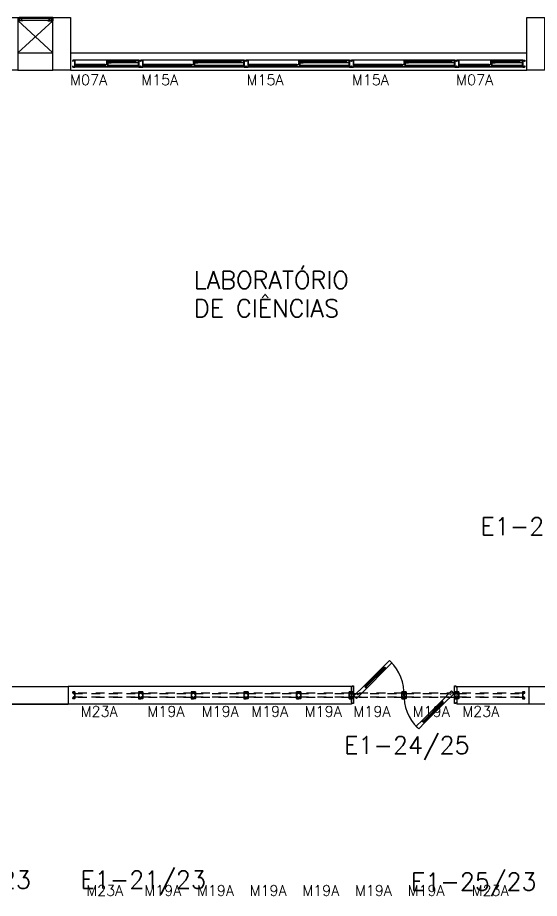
# Model space of a CAD drawing. Header units: millimetres. Extents: x 1887 to 2405, y 1100 to 1335.
# Drawn here: x 2235.38 to 2241.33, y 1187.21 to 1197.25 of the extents above; entities that cross this region are included whole.
import ezdxf

# ---------------------------------------------------------------- set-up
doc = ezdxf.new("R2010")
doc.units = ezdxf.units.MM
doc.linetypes.add('HIDDEN', pattern=[0.375, 0.25, -0.125])
for name, color, linetype in [('AR-ALV', 2, 'Continuous'), ('AR-ESQ', 1, 'Continuous'), ('AR-ESTC', 3, 'Continuous'), ('AR-PEITORIL', 1, 'Continuous'), ('AR-PORTA', 1, 'Continuous'), ('AR-SHAFT', 1, 'Continuous'), ('AR-TALUDE', 1, 'Continuous'), ('AR-TXTESQ1-CONG', 1, 'Continuous'), ('DT-ESQ-BAGUETE-C', 2, 'Continuous'), ('DT-ESQ-BAGUETE-V', 1, 'Continuous'), ('DT-ESQ-CHAPA DOBRADA-V', 1, 'Continuous'), ('DT-ESQ-PERFIL CADEIRA-C', 2, 'Continuous'), ('DT-ESQ-PERFIL CADEIRA-V', 1, 'Continuous'), ('DT-ESQ-PERFIL U SIMPLES-C', 2, 'Continuous'), ('DT-ESQ-PERFIL U-C', 2, 'Continuous'), ('DT-ESQ-PERFIL U-V', 1, 'Continuous'), ('DT-ESQ-PROJ', 1, 'HIDDEN'), ('DT-ESQ-VENEZIANA-C', 2, 'Continuous'), ('DT-ESQ-VENEZIANA-V', 2, 'Continuous'), ('DT-ESQ-VIDRO-C', 2, 'Continuous'), ('ENDEREÇO', 2, 'Continuous'), ('mov', 1, 'Continuous'), ('PM-V', 1, 'Continuous'), ('pm1', 2, 'Continuous'), ('pm2', 2, 'Continuous'), ('TEXTO', 2, 'Continuous'), ('VIDRO', 2, 'Continuous')]:
    doc.layers.add(name, color=color, linetype=linetype)
doc.styles.add('S12', font='simplex.shx', dxfattribs={"width": 1.1, "height": 0.12})
doc.styles.add('UNB-100', font='simplex.shx', dxfattribs={"height": 0.2})
doc.styles.add('UNB1-100', font='simplex.shx', dxfattribs={"height": 0.2})

# ---------------------------------------------------------------- blocks, each defined once
blk = doc.blocks.new('EF65-P')
at = {"layer": 'DT-ESQ-BAGUETE-C', "ltscale": 0.1}
for points in [[(0.073, -0.1), (0.06, -0.1), (0.06, -0.099), (0.073, -0.099, 0.414214), (0.073, -0.098), (0.073, -0.087, 0.414214), (0.073, -0.087), (0.06, -0.087), (0.06, -0.085), (0.073, -0.085, -0.414214), (0.075, -0.087), (0.075, -0.099, -0.414214)], [(0.339, -0.1), (0.352, -0.1), (0.352, -0.099), (0.34, -0.099, -0.414214), (0.339, -0.098), (0.339, -0.087, -0.414214), (0.34, -0.087), (0.352, -0.087), (0.352, -0.085), (0.339, -0.085, 0.414214), (0.337, -0.087), (0.337, -0.099, 0.414214)], [(0.422, -0.055), (0.409, -0.055), (0.409, -0.053), (0.422, -0.053, 0.414214), (0.422, -0.053), (0.422, -0.042, 0.414214), (0.422, -0.042), (0.409, -0.042), (0.409, -0.04), (0.422, -0.04, -0.414214), (0.424, -0.042), (0.424, -0.053, -0.414214)], [(0.702, -0.055), (0.715, -0.055), (0.715, -0.053), (0.702, -0.053, -0.414214), (0.702, -0.053), (0.702, -0.042, -0.414214), (0.702, -0.042), (0.715, -0.042), (0.715, -0.04), (0.702, -0.04, 0.414214), (0.7, -0.042), (0.7, -0.053, 0.414214)], [(0.848, -0.1), (0.835, -0.1), (0.835, -0.099), (0.848, -0.099, 0.414214), (0.848, -0.098), (0.848, -0.087, 0.414214), (0.848, -0.087), (0.835, -0.087), (0.835, -0.085), (0.848, -0.085, -0.414214), (0.85, -0.087), (0.85, -0.099, -0.414214)], [(1.326, -0.1), (1.34, -0.1), (1.34, -0.099), (1.327, -0.099, -0.414214), (1.326, -0.098), (1.326, -0.087, -0.414214), (1.327, -0.087), (1.34, -0.087), (1.34, -0.085), (1.326, -0.085, 0.414214), (1.325, -0.087), (1.325, -0.099, 0.414214)], [(1.41, -0.055), (1.396, -0.055), (1.396, -0.053), (1.409, -0.053, 0.414214), (1.41, -0.053), (1.41, -0.042, 0.414214), (1.409, -0.042), (1.396, -0.042), (1.396, -0.04), (1.41, -0.04, -0.414214), (1.411, -0.042), (1.411, -0.053, -0.414214)], [(1.901, -0.055), (1.915, -0.055), (1.915, -0.053), (1.902, -0.053, -0.414214), (1.901, -0.053), (1.901, -0.042, -0.414214), (1.902, -0.042), (1.915, -0.042), (1.915, -0.04), (1.901, -0.04, 0.414214), (1.9, -0.042), (1.9, -0.053, 0.414214)], [(2.048, -0.1), (2.035, -0.1), (2.035, -0.099), (2.048, -0.099, 0.414214), (2.048, -0.098), (2.048, -0.087, 0.414214), (2.048, -0.087), (2.035, -0.087), (2.035, -0.085), (2.048, -0.085, -0.414214), (2.05, -0.087), (2.05, -0.099, -0.414214)], [(2.526, -0.1), (2.54, -0.1), (2.54, -0.099), (2.527, -0.099, -0.414214), (2.526, -0.098), (2.526, -0.087, -0.414214), (2.527, -0.087), (2.54, -0.087), (2.54, -0.085), (2.526, -0.085, 0.414214), (2.525, -0.087), (2.525, -0.099, 0.414214)], [(2.61, -0.055), (2.596, -0.055), (2.596, -0.053), (2.609, -0.053, 0.414214), (2.61, -0.053), (2.61, -0.042, 0.414214), (2.609, -0.042), (2.596, -0.042), (2.596, -0.04), (2.61, -0.04, -0.414214), (2.611, -0.042), (2.611, -0.053, -0.414214)], [(3.101, -0.055), (3.115, -0.055), (3.115, -0.053), (3.102, -0.053, -0.414214), (3.101, -0.053), (3.101, -0.042, -0.414214), (3.102, -0.042), (3.115, -0.042), (3.115, -0.04), (3.101, -0.04, 0.414214), (3.1, -0.042), (3.1, -0.053, 0.414214)], [(3.248, -0.1), (3.235, -0.1), (3.235, -0.099), (3.248, -0.099, 0.414214), (3.248, -0.098), (3.248, -0.087, 0.414214), (3.248, -0.087), (3.235, -0.087), (3.235, -0.085), (3.248, -0.085, -0.414214), (3.25, -0.087), (3.25, -0.099, -0.414214)], [(3.726, -0.1), (3.74, -0.1), (3.74, -0.099), (3.727, -0.099, -0.414214), (3.726, -0.098), (3.726, -0.087, -0.414214), (3.727, -0.087), (3.74, -0.087), (3.74, -0.085), (3.726, -0.085, 0.414214), (3.725, -0.087), (3.725, -0.099, 0.414214)], [(3.81, -0.055), (3.796, -0.055), (3.796, -0.053), (3.809, -0.053, 0.414214), (3.81, -0.053), (3.81, -0.042, 0.414214), (3.809, -0.042), (3.796, -0.042), (3.796, -0.04), (3.81, -0.04, -0.414214), (3.811, -0.042), (3.811, -0.053, -0.414214)], [(4.301, -0.055), (4.315, -0.055), (4.315, -0.053), (4.302, -0.053, -0.414214), (4.301, -0.053), (4.301, -0.042, -0.414214), (4.302, -0.042), (4.315, -0.042), (4.315, -0.04), (4.301, -0.04, 0.414214), (4.3, -0.042), (4.3, -0.053, 0.414214)], [(4.448, -0.1), (4.435, -0.1), (4.435, -0.099), (4.448, -0.099, 0.414214), (4.448, -0.098), (4.448, -0.087, 0.414214), (4.448, -0.087), (4.435, -0.087), (4.435, -0.085), (4.448, -0.085, -0.414214), (4.45, -0.087), (4.45, -0.099, -0.414214)], [(4.714, -0.1), (4.727, -0.1), (4.727, -0.099), (4.714, -0.099, -0.414214), (4.714, -0.098), (4.714, -0.087, -0.414214), (4.714, -0.087), (4.727, -0.087), (4.727, -0.085), (4.714, -0.085, 0.414214), (4.712, -0.087), (4.712, -0.099, 0.414214)], [(4.797, -0.055), (4.784, -0.055), (4.784, -0.053), (4.797, -0.053, 0.414214), (4.797, -0.053), (4.797, -0.042, 0.414214), (4.797, -0.042), (4.784, -0.042), (4.784, -0.04), (4.797, -0.04, -0.414214), (4.799, -0.042), (4.799, -0.053, -0.414214)], [(5.076, -0.055), (5.09, -0.055), (5.09, -0.053), (5.077, -0.053, -0.414214), (5.076, -0.053), (5.076, -0.042, -0.414214), (5.077, -0.042), (5.09, -0.042), (5.09, -0.04), (5.076, -0.04, 0.414214), (5.075, -0.042), (5.075, -0.053, 0.414214)]]:
    blk.add_lwpolyline(points, format="xyb", close=True, dxfattribs=at)
at = {"layer": 'DT-ESQ-BAGUETE-V', "ltscale": 0.1}
for p, q in [((0.073, -0.085), (0.339, -0.085)), ((0.422, -0.04), (0.702, -0.04)), ((0.848, -0.085), (1.326, -0.085)), ((1.41, -0.04), (1.901, -0.04)), ((2.048, -0.085), (2.526, -0.085)), ((2.61, -0.04), (3.101, -0.04)), ((3.248, -0.085), (3.726, -0.085)), ((3.81, -0.04), (4.301, -0.04)), ((4.448, -0.085), (4.714, -0.085)), ((4.797, -0.04), (5.076, -0.04))]:
    blk.add_line(p, q, dxfattribs=at)
at = {"layer": 'DT-ESQ-CHAPA DOBRADA-V', "ltscale": 0.1}
for p, q in [((0.025, -0.052), (0.374, -0.052)), ((0.025, -0.055), (0.374, -0.055)), ((0.8, -0.052), (1.361, -0.052)), ((0.8, -0.055), (1.361, -0.055)), ((2, -0.052), (2.561, -0.052)), ((2, -0.055), (2.561, -0.055)), ((3.2, -0.052), (3.761, -0.052)), ((3.2, -0.055), (3.761, -0.055)), ((4.4, -0.052), (4.749, -0.052)), ((4.4, -0.055), (4.749, -0.055))]:
    blk.add_line(p, q, dxfattribs=at)
at = {"layer": 'DT-ESQ-PERFIL CADEIRA-C', "ltscale": 0.1}
for p, q in [((0.376, -0.063), (0.422, -0.063)), ((0.75, -0.063), (0.702, -0.063)), ((1.363, -0.063), (1.41, -0.063)), ((1.95, -0.063), (1.901, -0.063)), ((2.563, -0.063), (2.61, -0.063)), ((3.15, -0.063), (3.101, -0.063)), ((3.763, -0.063), (3.81, -0.063)), ((4.35, -0.063), (4.301, -0.063)), ((4.751, -0.063), (4.797, -0.063)), ((5.125, -0.063), (5.076, -0.063)), ((0.025, -0.109), (0.073, -0.109)), ((0.385, -0.109), (0.339, -0.109)), ((0.8, -0.109), (0.848, -0.109)), ((1.373, -0.109), (1.326, -0.109)), ((2, -0.109), (2.048, -0.109)), ((2.573, -0.109), (2.526, -0.109)), ((3.2, -0.109), (3.248, -0.109)), ((3.773, -0.109), (3.726, -0.109)), ((4.4, -0.109), (4.448, -0.109)), ((4.76, -0.109), (4.714, -0.109))]:
    blk.add_line(p, q, dxfattribs=at)
for points in [[(0.073, -0.11), (0.025, -0.11), (0.025, -0.109), (0.06, -0.109, -0.198912), (0.059, -0.108, -0.198913), (0.058, -0.107), (0.058, -0.087, 0.414214), (0.058, -0.087), (0.025, -0.087), (0.025, -0.085), (0.058, -0.085, -0.414214), (0.06, -0.087), (0.06, -0.099), (0.06, -0.1), (0.06, -0.107), (0.073, -0.107, -1)], [(0.339, -0.107, 1), (0.339, -0.11), (0.385, -0.11, 0.414214), (0.387, -0.108), (0.387, -0.087, 0.414214), (0.385, -0.085), (0.354, -0.085, 0.414214), (0.352, -0.087), (0.352, -0.107)], [(0.352, -0.109, 0.198913), (0.354, -0.108, 0.198913), (0.354, -0.107), (0.354, -0.087, -0.414214), (0.354, -0.087), (0.385, -0.087, -0.414214), (0.386, -0.087), (0.386, -0.108, -0.414214), (0.385, -0.109)], [(0.422, -0.062, -1), (0.422, -0.065), (0.376, -0.065, -0.414214), (0.374, -0.063), (0.374, -0.042, -0.414214), (0.376, -0.04), (0.407, -0.04, -0.414214), (0.409, -0.042), (0.409, -0.062)], [(0.409, -0.063, -0.198913), (0.408, -0.063, -0.198913), (0.407, -0.062), (0.407, -0.042, 0.414214), (0.407, -0.042), (0.376, -0.042, 0.414214), (0.375, -0.042), (0.375, -0.063, 0.414214), (0.376, -0.063)], [(0.702, -0.065), (0.75, -0.065), (0.75, -0.063), (0.715, -0.063, 0.198912), (0.716, -0.063, 0.198913), (0.716, -0.062), (0.716, -0.042, -0.414214), (0.717, -0.042), (0.75, -0.042), (0.75, -0.04), (0.716, -0.04, 0.414214), (0.715, -0.042), (0.715, -0.053), (0.715, -0.055), (0.715, -0.062), (0.702, -0.062, 1)], [(0.848, -0.11), (0.8, -0.11), (0.8, -0.109), (0.835, -0.109, -0.198912), (0.834, -0.108, -0.198913), (0.833, -0.107), (0.833, -0.087, 0.414214), (0.833, -0.087), (0.8, -0.087), (0.8, -0.085), (0.833, -0.085, -0.414214), (0.835, -0.087), (0.835, -0.099), (0.835, -0.1), (0.835, -0.107), (0.848, -0.107, -1)], [(1.326, -0.107, 1), (1.326, -0.11), (1.373, -0.11, 0.414214), (1.375, -0.108), (1.375, -0.087, 0.414214), (1.373, -0.085), (1.341, -0.085, 0.414214), (1.34, -0.087), (1.34, -0.107)], [(1.34, -0.109, 0.198913), (1.341, -0.108, 0.198913), (1.341, -0.107), (1.341, -0.087, -0.414214), (1.342, -0.087), (1.373, -0.087, -0.414214), (1.373, -0.087), (1.373, -0.108, -0.414214), (1.373, -0.109)], [(1.41, -0.062, -1), (1.41, -0.065), (1.363, -0.065, -0.414214), (1.361, -0.063), (1.361, -0.042, -0.414214), (1.363, -0.04), (1.395, -0.04, -0.414214), (1.396, -0.042), (1.396, -0.062)], [(1.396, -0.063, -0.198913), (1.395, -0.063, -0.198913), (1.395, -0.062), (1.395, -0.042, 0.414214), (1.394, -0.042), (1.363, -0.042, 0.414214), (1.363, -0.042), (1.363, -0.063, 0.414214), (1.363, -0.063)], [(1.901, -0.065), (1.95, -0.065), (1.95, -0.063), (1.915, -0.063, 0.198912), (1.916, -0.063, 0.198913), (1.916, -0.062), (1.916, -0.042, -0.414214), (1.917, -0.042), (1.95, -0.042), (1.95, -0.04), (1.916, -0.04, 0.414214), (1.915, -0.042), (1.915, -0.053), (1.915, -0.055), (1.915, -0.062), (1.901, -0.062, 1)], [(2.048, -0.11), (2, -0.11), (2, -0.109), (2.035, -0.109, -0.198912), (2.034, -0.108, -0.198913), (2.033, -0.107), (2.033, -0.087, 0.414214), (2.033, -0.087), (2, -0.087), (2, -0.085), (2.033, -0.085, -0.414214), (2.035, -0.087), (2.035, -0.099), (2.035, -0.1), (2.035, -0.107), (2.048, -0.107, -1)], [(2.526, -0.107, 1), (2.526, -0.11), (2.573, -0.11, 0.414214), (2.575, -0.108), (2.575, -0.087, 0.414214), (2.573, -0.085), (2.541, -0.085, 0.414214), (2.54, -0.087), (2.54, -0.107)], [(2.54, -0.109, 0.198913), (2.541, -0.108, 0.198913), (2.541, -0.107), (2.541, -0.087, -0.414214), (2.542, -0.087), (2.573, -0.087, -0.414214), (2.573, -0.087), (2.573, -0.108, -0.414214), (2.573, -0.109)], [(2.61, -0.062, -1), (2.61, -0.065), (2.563, -0.065, -0.414214), (2.561, -0.063), (2.561, -0.042, -0.414214), (2.563, -0.04), (2.595, -0.04, -0.414214), (2.596, -0.042), (2.596, -0.062)], [(2.596, -0.063, -0.198913), (2.595, -0.063, -0.198913), (2.595, -0.062), (2.595, -0.042, 0.414214), (2.594, -0.042), (2.563, -0.042, 0.414214), (2.563, -0.042), (2.563, -0.063, 0.414214), (2.563, -0.063)], [(3.101, -0.065), (3.15, -0.065), (3.15, -0.063), (3.115, -0.063, 0.198912), (3.116, -0.063, 0.198913), (3.116, -0.062), (3.116, -0.042, -0.414214), (3.117, -0.042), (3.15, -0.042), (3.15, -0.04), (3.116, -0.04, 0.414214), (3.115, -0.042), (3.115, -0.053), (3.115, -0.055), (3.115, -0.062), (3.101, -0.062, 1)], [(3.248, -0.11), (3.2, -0.11), (3.2, -0.109), (3.235, -0.109, -0.198912), (3.234, -0.108, -0.198913), (3.233, -0.107), (3.233, -0.087, 0.414214), (3.233, -0.087), (3.2, -0.087), (3.2, -0.085), (3.233, -0.085, -0.414214), (3.235, -0.087), (3.235, -0.099), (3.235, -0.1), (3.235, -0.107), (3.248, -0.107, -1)], [(3.726, -0.107, 1), (3.726, -0.11), (3.773, -0.11, 0.414214), (3.775, -0.108), (3.775, -0.087, 0.414214), (3.773, -0.085), (3.741, -0.085, 0.414214), (3.74, -0.087), (3.74, -0.107)], [(3.74, -0.109, 0.198913), (3.741, -0.108, 0.198913), (3.741, -0.107), (3.741, -0.087, -0.414214), (3.742, -0.087), (3.773, -0.087, -0.414214), (3.773, -0.087), (3.773, -0.108, -0.414214), (3.773, -0.109)], [(3.81, -0.062, -1), (3.81, -0.065), (3.763, -0.065, -0.414214), (3.761, -0.063), (3.761, -0.042, -0.414214), (3.763, -0.04), (3.795, -0.04, -0.414214), (3.796, -0.042), (3.796, -0.062)], [(3.796, -0.063, -0.198913), (3.795, -0.063, -0.198913), (3.795, -0.062), (3.795, -0.042, 0.414214), (3.794, -0.042), (3.763, -0.042, 0.414214), (3.763, -0.042), (3.763, -0.063, 0.414214), (3.763, -0.063)], [(4.301, -0.065), (4.35, -0.065), (4.35, -0.063), (4.315, -0.063, 0.198912), (4.316, -0.063, 0.198913), (4.316, -0.062), (4.316, -0.042, -0.414214), (4.317, -0.042), (4.35, -0.042), (4.35, -0.04), (4.316, -0.04, 0.414214), (4.315, -0.042), (4.315, -0.053), (4.315, -0.055), (4.315, -0.062), (4.301, -0.062, 1)], [(4.448, -0.11), (4.4, -0.11), (4.4, -0.109), (4.435, -0.109, -0.198912), (4.434, -0.108, -0.198913), (4.433, -0.107), (4.433, -0.087, 0.414214), (4.433, -0.087), (4.4, -0.087), (4.4, -0.085), (4.433, -0.085, -0.414214), (4.435, -0.087), (4.435, -0.099), (4.435, -0.1), (4.435, -0.107), (4.448, -0.107, -1)], [(4.714, -0.107, 1), (4.714, -0.11), (4.76, -0.11, 0.414214), (4.762, -0.108), (4.762, -0.087, 0.414214), (4.76, -0.085), (4.729, -0.085, 0.414214), (4.727, -0.087), (4.727, -0.107)], [(4.727, -0.109, 0.198913), (4.729, -0.108, 0.198913), (4.729, -0.107), (4.729, -0.087, -0.414214), (4.729, -0.087), (4.76, -0.087, -0.414214), (4.761, -0.087), (4.761, -0.108, -0.414214), (4.76, -0.109)], [(4.797, -0.062, -1), (4.797, -0.065), (4.751, -0.065, -0.414214), (4.749, -0.063), (4.749, -0.042, -0.414214), (4.751, -0.04), (4.782, -0.04, -0.414214), (4.784, -0.042), (4.784, -0.062)], [(4.784, -0.063, -0.198913), (4.783, -0.063, -0.198913), (4.782, -0.062), (4.782, -0.042, 0.414214), (4.782, -0.042), (4.751, -0.042, 0.414214), (4.75, -0.042), (4.75, -0.063, 0.414214), (4.751, -0.063)], [(5.076, -0.065), (5.125, -0.065), (5.125, -0.063), (5.09, -0.063, 0.198912), (5.091, -0.063, 0.198913), (5.091, -0.062), (5.091, -0.042, -0.414214), (5.092, -0.042), (5.125, -0.042), (5.125, -0.04), (5.091, -0.04, 0.414214), (5.09, -0.042), (5.09, -0.053), (5.09, -0.055), (5.09, -0.062), (5.076, -0.062, 1)]]:
    blk.add_lwpolyline(points, format="xyb", close=True, dxfattribs=at)
at = {"layer": 'DT-ESQ-PERFIL CADEIRA-V', "ltscale": 0.1}
for p, q in [((0.407, -0.065), (0.702, -0.065)), ((1.395, -0.065), (1.901, -0.065)), ((2.595, -0.065), (3.101, -0.065)), ((3.795, -0.065), (4.301, -0.065)), ((4.782, -0.065), (5.076, -0.065)), ((0.073, -0.11), (0.339, -0.11)), ((0.848, -0.11), (1.326, -0.11)), ((2.048, -0.11), (2.526, -0.11)), ((3.248, -0.11), (3.726, -0.11)), ((4.448, -0.11), (4.714, -0.11))]:
    blk.add_line(p, q, dxfattribs=at)
at = {"layer": 'DT-ESQ-PERFIL U SIMPLES-C', "ltscale": 0.1}
for points in [[(0.376, -0.077), (0.384, -0.077), (0.384, -0.075), (0.376, -0.075, -0.414214), (0.375, -0.075), (0.375, -0.067, -0.414214), (0.376, -0.066), (0.384, -0.066), (0.384, -0.065), (0.376, -0.065, 0.414214), (0.374, -0.067), (0.374, -0.075, 0.414214)], [(0.385, -0.073), (0.378, -0.073), (0.378, -0.074), (0.385, -0.074, -0.414214), (0.386, -0.075), (0.386, -0.083, -0.414214), (0.385, -0.083), (0.378, -0.083), (0.378, -0.085), (0.385, -0.085, 0.414214), (0.387, -0.083), (0.387, -0.075, 0.414214)], [(1.363, -0.077), (1.371, -0.077), (1.371, -0.075), (1.363, -0.075, -0.414214), (1.363, -0.075), (1.363, -0.067, -0.414214), (1.363, -0.066), (1.371, -0.066), (1.371, -0.065), (1.363, -0.065, 0.414214), (1.361, -0.067), (1.361, -0.075, 0.414214)], [(1.373, -0.073), (1.365, -0.073), (1.365, -0.074), (1.373, -0.074, -0.414214), (1.373, -0.075), (1.373, -0.083, -0.414214), (1.373, -0.083), (1.365, -0.083), (1.365, -0.085), (1.373, -0.085, 0.414214), (1.375, -0.083), (1.375, -0.075, 0.414214)], [(2.563, -0.077), (2.571, -0.077), (2.571, -0.075), (2.563, -0.075, -0.414214), (2.563, -0.075), (2.563, -0.067, -0.414214), (2.563, -0.066), (2.571, -0.066), (2.571, -0.065), (2.563, -0.065, 0.414214), (2.561, -0.067), (2.561, -0.075, 0.414214)], [(2.573, -0.073), (2.565, -0.073), (2.565, -0.074), (2.573, -0.074, -0.414214), (2.573, -0.075), (2.573, -0.083, -0.414214), (2.573, -0.083), (2.565, -0.083), (2.565, -0.085), (2.573, -0.085, 0.414214), (2.575, -0.083), (2.575, -0.075, 0.414214)], [(3.763, -0.077), (3.771, -0.077), (3.771, -0.075), (3.763, -0.075, -0.414214), (3.763, -0.075), (3.763, -0.067, -0.414214), (3.763, -0.066), (3.771, -0.066), (3.771, -0.065), (3.763, -0.065, 0.414214), (3.761, -0.067), (3.761, -0.075, 0.414214)], [(3.773, -0.073), (3.765, -0.073), (3.765, -0.074), (3.773, -0.074, -0.414214), (3.773, -0.075), (3.773, -0.083, -0.414214), (3.773, -0.083), (3.765, -0.083), (3.765, -0.085), (3.773, -0.085, 0.414214), (3.775, -0.083), (3.775, -0.075, 0.414214)], [(4.751, -0.077), (4.759, -0.077), (4.759, -0.075), (4.751, -0.075, -0.414214), (4.75, -0.075), (4.75, -0.067, -0.414214), (4.751, -0.066), (4.759, -0.066), (4.759, -0.065), (4.751, -0.065, 0.414214), (4.749, -0.067), (4.749, -0.075, 0.414214)], [(4.76, -0.073), (4.752, -0.073), (4.752, -0.074), (4.76, -0.074, -0.414214), (4.761, -0.075), (4.761, -0.083, -0.414214), (4.76, -0.083), (4.752, -0.083), (4.752, -0.085), (4.76, -0.085, 0.414214), (4.762, -0.083), (4.762, -0.075, 0.414214)]]:
    blk.add_lwpolyline(points, format="xyb", close=True, dxfattribs=at)
at = {"layer": 'DT-ESQ-PERFIL U-C', "ltscale": 0.1}
for points in [[(0, -0.036, -0.414214), (0.001, -0.035), (0.023, -0.035, -0.414214), (0.025, -0.036), (0.025, -0.113, -0.414214), (0.023, -0.115), (0.001, -0.115, -0.414214), (0, -0.113), (0, -0.1), (0.001, -0.1), (0.001, -0.113, 0.414214), (0.002, -0.113), (0.023, -0.113, 0.414214), (0.023, -0.113), (0.023, -0.037, 0.414214), (0.023, -0.036), (0.002, -0.036, 0.414214), (0.001, -0.037), (0.001, -0.05), (0, -0.05)], [(0.775, -0.036, 0.414214), (0.773, -0.035), (0.751, -0.035, 0.414214), (0.75, -0.036), (0.75, -0.113, 0.414214), (0.751, -0.115), (0.773, -0.115, 0.414214), (0.775, -0.113), (0.775, -0.1), (0.773, -0.1), (0.773, -0.113, -0.414214), (0.773, -0.113), (0.752, -0.113, -0.414214), (0.751, -0.113), (0.751, -0.037, -0.414214), (0.752, -0.036), (0.773, -0.036, -0.414214), (0.773, -0.037), (0.773, -0.05), (0.775, -0.05)], [(0.775, -0.036, -0.414214), (0.776, -0.035), (0.798, -0.035, -0.414214), (0.8, -0.036), (0.8, -0.113, -0.414214), (0.798, -0.115), (0.776, -0.115, -0.414214), (0.775, -0.113), (0.775, -0.1), (0.776, -0.1), (0.776, -0.113, 0.414214), (0.777, -0.113), (0.798, -0.113, 0.414214), (0.798, -0.113), (0.798, -0.037, 0.414214), (0.798, -0.036), (0.777, -0.036, 0.414214), (0.776, -0.037), (0.776, -0.05), (0.775, -0.05)], [(1.975, -0.036, 0.414214), (1.973, -0.035), (1.951, -0.035, 0.414214), (1.95, -0.036), (1.95, -0.113, 0.414214), (1.951, -0.115), (1.973, -0.115, 0.414214), (1.975, -0.113), (1.975, -0.1), (1.973, -0.1), (1.973, -0.113, -0.414214), (1.973, -0.113), (1.952, -0.113, -0.414214), (1.951, -0.113), (1.951, -0.037, -0.414214), (1.952, -0.036), (1.973, -0.036, -0.414214), (1.973, -0.037), (1.973, -0.05), (1.975, -0.05)], [(1.975, -0.036, -0.414214), (1.976, -0.035), (1.998, -0.035, -0.414214), (2, -0.036), (2, -0.113, -0.414214), (1.998, -0.115), (1.976, -0.115, -0.414214), (1.975, -0.113), (1.975, -0.1), (1.976, -0.1), (1.976, -0.113, 0.414214), (1.977, -0.113), (1.998, -0.113, 0.414214), (1.998, -0.113), (1.998, -0.037, 0.414214), (1.998, -0.036), (1.977, -0.036, 0.414214), (1.976, -0.037), (1.976, -0.05), (1.975, -0.05)], [(3.175, -0.036, 0.414214), (3.173, -0.035), (3.151, -0.035, 0.414214), (3.15, -0.036), (3.15, -0.113, 0.414214), (3.151, -0.115), (3.173, -0.115, 0.414214), (3.175, -0.113), (3.175, -0.1), (3.173, -0.1), (3.173, -0.113, -0.414214), (3.173, -0.113), (3.152, -0.113, -0.414214), (3.151, -0.113), (3.151, -0.037, -0.414214), (3.152, -0.036), (3.173, -0.036, -0.414214), (3.173, -0.037), (3.173, -0.05), (3.175, -0.05)], [(3.175, -0.036, -0.414214), (3.176, -0.035), (3.198, -0.035, -0.414214), (3.2, -0.036), (3.2, -0.113, -0.414214), (3.198, -0.115), (3.176, -0.115, -0.414214), (3.175, -0.113), (3.175, -0.1), (3.176, -0.1), (3.176, -0.113, 0.414214), (3.177, -0.113), (3.198, -0.113, 0.414214), (3.198, -0.113), (3.198, -0.037, 0.414214), (3.198, -0.036), (3.177, -0.036, 0.414214), (3.176, -0.037), (3.176, -0.05), (3.175, -0.05)], [(4.375, -0.036, 0.414214), (4.373, -0.035), (4.351, -0.035, 0.414214), (4.35, -0.036), (4.35, -0.113, 0.414214), (4.351, -0.115), (4.373, -0.115, 0.414214), (4.375, -0.113), (4.375, -0.1), (4.373, -0.1), (4.373, -0.113, -0.414214), (4.373, -0.113), (4.352, -0.113, -0.414214), (4.351, -0.113), (4.351, -0.037, -0.414214), (4.352, -0.036), (4.373, -0.036, -0.414214), (4.373, -0.037), (4.373, -0.05), (4.375, -0.05)], [(4.375, -0.036, -0.414214), (4.376, -0.035), (4.398, -0.035, -0.414214), (4.4, -0.036), (4.4, -0.113, -0.414214), (4.398, -0.115), (4.376, -0.115, -0.414214), (4.375, -0.113), (4.375, -0.1), (4.376, -0.1), (4.376, -0.113, 0.414214), (4.377, -0.113), (4.398, -0.113, 0.414214), (4.398, -0.113), (4.398, -0.037, 0.414214), (4.398, -0.036), (4.377, -0.036, 0.414214), (4.376, -0.037), (4.376, -0.05), (4.375, -0.05)], [(5.15, -0.036, 0.414214), (5.148, -0.035), (5.126, -0.035, 0.414214), (5.125, -0.036), (5.125, -0.113, 0.414214), (5.126, -0.115), (5.148, -0.115, 0.414214), (5.15, -0.113), (5.15, -0.1), (5.148, -0.1), (5.148, -0.113, -0.414214), (5.148, -0.113), (5.127, -0.113, -0.414214), (5.126, -0.113), (5.126, -0.037, -0.414214), (5.127, -0.036), (5.148, -0.036, -0.414214), (5.148, -0.037), (5.148, -0.05), (5.15, -0.05)]]:
    blk.add_lwpolyline(points, format="xyb", close=True, dxfattribs=at)
at = {"layer": 'DT-ESQ-PERFIL U-V', "ltscale": 0.1}
for p, q in [((0.023, -0.035), (0.751, -0.035)), ((0.798, -0.035), (1.951, -0.035)), ((1.998, -0.035), (3.151, -0.035)), ((3.198, -0.035), (4.351, -0.035)), ((4.398, -0.035), (5.126, -0.035)), ((0.023, -0.115), (0.751, -0.115)), ((0.798, -0.115), (1.951, -0.115)), ((1.998, -0.115), (3.151, -0.115)), ((3.198, -0.115), (4.351, -0.115)), ((4.398, -0.115), (5.126, -0.115))]:
    blk.add_line(p, q, dxfattribs=at)
at = {"layer": 'DT-ESQ-VIDRO-C', "ltscale": 0.1}
for points in [[(0.713, -0.06), (0.713, -0.057), (0.411, -0.057), (0.411, -0.06)], [(1.912, -0.06), (1.912, -0.057), (1.399, -0.057), (1.399, -0.06)], [(3.112, -0.06), (3.112, -0.057), (2.599, -0.057), (2.599, -0.06)], [(4.312, -0.06), (4.312, -0.057), (3.799, -0.057), (3.799, -0.06)], [(5.087, -0.06), (5.087, -0.057), (4.786, -0.057), (4.786, -0.06)], [(0.063, -0.105), (0.063, -0.102), (0.349, -0.102), (0.349, -0.105)], [(0.838, -0.105), (0.838, -0.102), (1.337, -0.102), (1.337, -0.105)], [(2.038, -0.105), (2.038, -0.102), (2.537, -0.102), (2.537, -0.105)], [(3.238, -0.105), (3.238, -0.102), (3.737, -0.102), (3.737, -0.105)], [(4.438, -0.105), (4.438, -0.102), (4.724, -0.102), (4.724, -0.105)]]:
    blk.add_lwpolyline(points, close=True, dxfattribs=at)
blk = doc.blocks.new('EF142-P')
at = {"layer": 'DT-ESQ-PROJ', "color": 1, "ltscale": 0.1}
for points in [[(0.025, -0.1035), (0.025, -0.1135, -0.4142136), (0.0235, -0.115), (0.0015, -0.115, -0.4142136), (0, -0.1135), (0, -0.1), (0.0015, -0.1), (0.0015, -0.113, 0.4142136), (0.002, -0.1135), (0.023, -0.1135, 0.4142136), (0.0235, -0.113), (0.0235, -0.1035), (0.0105, -0.1035, -0.4142136), (0.009, -0.102), (0.009, -0.092, -0.4142136), (0.0105, -0.0905), (0.0235, -0.0905), (0.0235, -0.0595), (0.0105, -0.0595, -0.4142136), (0.009, -0.058), (0.009, -0.048, -0.4142136), (0.0105, -0.0465), (0.0235, -0.0465), (0.0235, -0.037, 0.4142136), (0.023, -0.0365), (0.002, -0.0365, 0.4142136), (0.0015, -0.037), (0.0015, -0.05), (0, -0.05), (0, -0.0365, -0.4142136), (0.0015, -0.035), (0.0235, -0.035, -0.4142136), (0.025, -0.0365), (0.025, -0.0465, -0.4142136), (0.0235, -0.048), (0.0105, -0.048), (0.0105, -0.058), (0.0235, -0.058), (0.0235, -0.058, -0.4142136), (0.025, -0.0595), (0.025, -0.0905, -0.4142136), (0.0235, -0.092), (0.0235, -0.092), (0.0105, -0.092), (0.0105, -0.102), (0.0235, -0.102, -0.4142136)], [(0.75, -0.1035), (0.75, -0.1135, 0.4142136), (0.7515, -0.115), (0.7735, -0.115, 0.4142136), (0.775, -0.1135), (0.775, -0.1), (0.7735, -0.1), (0.7735, -0.113, -0.4142136), (0.773, -0.1135), (0.752, -0.1135, -0.4142136), (0.7515, -0.113), (0.7515, -0.1035), (0.7645, -0.1035, 0.4142136), (0.766, -0.102), (0.766, -0.092, 0.4142136), (0.7645, -0.0905), (0.7515, -0.0905), (0.7515, -0.0595), (0.7645, -0.0595, 0.4142136), (0.766, -0.058), (0.766, -0.048, 0.4142136), (0.7645, -0.0465), (0.7515, -0.0465), (0.7515, -0.037, -0.4142136), (0.752, -0.0365), (0.773, -0.0365, -0.4142136), (0.7735, -0.037), (0.7735, -0.05), (0.775, -0.05), (0.775, -0.0365, 0.4142136), (0.7735, -0.035), (0.7515, -0.035, 0.4142136), (0.75, -0.0365), (0.75, -0.0465, 0.4142136), (0.7515, -0.048), (0.7645, -0.048), (0.7645, -0.058), (0.7515, -0.058), (0.7515, -0.058, 0.4142136), (0.75, -0.0595), (0.75, -0.0905, 0.4142136), (0.7515, -0.092), (0.7515, -0.092), (0.7645, -0.092), (0.7645, -0.102), (0.7515, -0.102, 0.4142136)], [(0.8, -0.1035), (0.8, -0.1135, -0.4142136), (0.7985, -0.115), (0.7765, -0.115, -0.4142136), (0.775, -0.1135), (0.775, -0.1), (0.7765, -0.1), (0.7765, -0.113, 0.4142136), (0.777, -0.1135), (0.798, -0.1135, 0.4142136), (0.7985, -0.113), (0.7985, -0.1035), (0.7855, -0.1035, -0.4142136), (0.784, -0.102), (0.784, -0.092, -0.4142136), (0.7855, -0.0905), (0.7985, -0.0905), (0.7985, -0.0595), (0.7855, -0.0595, -0.4142136), (0.784, -0.058), (0.784, -0.048, -0.4142136), (0.7855, -0.0465), (0.7985, -0.0465), (0.7985, -0.037, 0.4142136), (0.798, -0.0365), (0.777, -0.0365, 0.4142136), (0.7765, -0.037), (0.7765, -0.05), (0.775, -0.05), (0.775, -0.0365, -0.4142136), (0.7765, -0.035), (0.7985, -0.035, -0.4142136), (0.8, -0.0365), (0.8, -0.0465, -0.4142136), (0.7985, -0.048), (0.7855, -0.048), (0.7855, -0.058), (0.7985, -0.058), (0.7985, -0.058, -0.4142136), (0.8, -0.0595), (0.8, -0.0905, -0.4142136), (0.7985, -0.092), (0.7985, -0.092), (0.7855, -0.092), (0.7855, -0.102), (0.7985, -0.102, -0.4142136)], [(1.35, -0.1035), (1.35, -0.1135, 0.4142136), (1.3515, -0.115), (1.3735, -0.115, 0.4142136), (1.375, -0.1135), (1.375, -0.1), (1.3735, -0.1), (1.3735, -0.113, -0.4142136), (1.373, -0.1135), (1.352, -0.1135, -0.4142136), (1.3515, -0.113), (1.3515, -0.1035), (1.3645, -0.1035, 0.4142136), (1.366, -0.102), (1.366, -0.092, 0.4142136), (1.3645, -0.0905), (1.3515, -0.0905), (1.3515, -0.0595), (1.3645, -0.0595, 0.4142136), (1.366, -0.058), (1.366, -0.048, 0.4142136), (1.3645, -0.0465), (1.3515, -0.0465), (1.3515, -0.037, -0.4142136), (1.352, -0.0365), (1.373, -0.0365, -0.4142136), (1.3735, -0.037), (1.3735, -0.05), (1.375, -0.05), (1.375, -0.0365, 0.4142136), (1.3735, -0.035), (1.3515, -0.035, 0.4142136), (1.35, -0.0365), (1.35, -0.0465, 0.4142136), (1.3515, -0.048), (1.3645, -0.048), (1.3645, -0.058), (1.3515, -0.058), (1.3515, -0.058, 0.4142136), (1.35, -0.0595), (1.35, -0.0905, 0.4142136), (1.3515, -0.092), (1.3515, -0.092), (1.3645, -0.092), (1.3645, -0.102), (1.3515, -0.102, 0.4142136)], [(1.4, -0.1035), (1.4, -0.1135, -0.4142136), (1.3985, -0.115), (1.3765, -0.115, -0.4142136), (1.375, -0.1135), (1.375, -0.1), (1.3765, -0.1), (1.3765, -0.113, 0.4142136), (1.377, -0.1135), (1.398, -0.1135, 0.4142136), (1.3985, -0.113), (1.3985, -0.1035), (1.3855, -0.1035, -0.4142136), (1.384, -0.102), (1.384, -0.092, -0.4142136), (1.3855, -0.0905), (1.3985, -0.0905), (1.3985, -0.0595), (1.3855, -0.0595, -0.4142136), (1.384, -0.058), (1.384, -0.048, -0.4142136), (1.3855, -0.0465), (1.3985, -0.0465), (1.3985, -0.037, 0.4142136), (1.398, -0.0365), (1.377, -0.0365, 0.4142136), (1.3765, -0.037), (1.3765, -0.05), (1.375, -0.05), (1.375, -0.0365, -0.4142136), (1.3765, -0.035), (1.3985, -0.035, -0.4142136), (1.4, -0.0365), (1.4, -0.0465, -0.4142136), (1.3985, -0.048), (1.3855, -0.048), (1.3855, -0.058), (1.3985, -0.058), (1.3985, -0.058, -0.4142136), (1.4, -0.0595), (1.4, -0.0905, -0.4142136), (1.3985, -0.092), (1.3985, -0.092), (1.3855, -0.092), (1.3855, -0.102), (1.3985, -0.102, -0.4142136)], [(1.95, -0.1035), (1.95, -0.1135, 0.4142136), (1.9515, -0.115), (1.9735, -0.115, 0.4142136), (1.975, -0.1135), (1.975, -0.1), (1.9735, -0.1), (1.9735, -0.113, -0.4142136), (1.973, -0.1135), (1.952, -0.1135, -0.4142136), (1.9515, -0.113), (1.9515, -0.1035), (1.9645, -0.1035, 0.4142136), (1.966, -0.102), (1.966, -0.092, 0.4142136), (1.9645, -0.0905), (1.9515, -0.0905), (1.9515, -0.0595), (1.9645, -0.0595, 0.4142136), (1.966, -0.058), (1.966, -0.048, 0.4142136), (1.9645, -0.0465), (1.9515, -0.0465), (1.9515, -0.037, -0.4142136), (1.952, -0.0365), (1.973, -0.0365, -0.4142136), (1.9735, -0.037), (1.9735, -0.05), (1.975, -0.05), (1.975, -0.0365, 0.4142136), (1.9735, -0.035), (1.9515, -0.035, 0.4142136), (1.95, -0.0365), (1.95, -0.0465, 0.4142136), (1.9515, -0.048), (1.9645, -0.048), (1.9645, -0.058), (1.9515, -0.058), (1.9515, -0.058, 0.4142136), (1.95, -0.0595), (1.95, -0.0905, 0.4142136), (1.9515, -0.092), (1.9515, -0.092), (1.9645, -0.092), (1.9645, -0.102), (1.9515, -0.102, 0.4142136)], [(2, -0.1035), (2, -0.1135, -0.4142136), (1.9985, -0.115), (1.9765, -0.115, -0.4142136), (1.975, -0.1135), (1.975, -0.1), (1.9765, -0.1), (1.9765, -0.113, 0.4142136), (1.977, -0.1135), (1.998, -0.1135, 0.4142136), (1.9985, -0.113), (1.9985, -0.1035), (1.9855, -0.1035, -0.4142136), (1.984, -0.102), (1.984, -0.092, -0.4142136), (1.9855, -0.0905), (1.9985, -0.0905), (1.9985, -0.0595), (1.9855, -0.0595, -0.4142136), (1.984, -0.058), (1.984, -0.048, -0.4142136), (1.9855, -0.0465), (1.9985, -0.0465), (1.9985, -0.037, 0.4142136), (1.998, -0.0365), (1.977, -0.0365, 0.4142136), (1.9765, -0.037), (1.9765, -0.05), (1.975, -0.05), (1.975, -0.0365, -0.4142136), (1.9765, -0.035), (1.9985, -0.035, -0.4142136), (2, -0.0365), (2, -0.0465, -0.4142136), (1.9985, -0.048), (1.9855, -0.048), (1.9855, -0.058), (1.9985, -0.058), (1.9985, -0.058, -0.4142136), (2, -0.0595), (2, -0.0905, -0.4142136), (1.9985, -0.092), (1.9985, -0.092), (1.9855, -0.092), (1.9855, -0.102), (1.9985, -0.102, -0.4142136)], [(2.55, -0.1035), (2.55, -0.1135, 0.4142136), (2.5515, -0.115), (2.5735, -0.115, 0.4142136), (2.575, -0.1135), (2.575, -0.1), (2.5735, -0.1), (2.5735, -0.113, -0.4142136), (2.573, -0.1135), (2.552, -0.1135, -0.4142136), (2.5515, -0.113), (2.5515, -0.1035), (2.5645, -0.1035, 0.4142136), (2.566, -0.102), (2.566, -0.092, 0.4142136), (2.5645, -0.0905), (2.5515, -0.0905), (2.5515, -0.0595), (2.5645, -0.0595, 0.4142136), (2.566, -0.058), (2.566, -0.048, 0.4142136), (2.5645, -0.0465), (2.5515, -0.0465), (2.5515, -0.037, -0.4142136), (2.552, -0.0365), (2.573, -0.0365, -0.4142136), (2.5735, -0.037), (2.5735, -0.05), (2.575, -0.05), (2.575, -0.0365, 0.4142136), (2.5735, -0.035), (2.5515, -0.035, 0.4142136), (2.55, -0.0365), (2.55, -0.0465, 0.4142136), (2.5515, -0.048), (2.5645, -0.048), (2.5645, -0.058), (2.5515, -0.058), (2.5515, -0.058, 0.4142136), (2.55, -0.0595), (2.55, -0.0905, 0.4142136), (2.5515, -0.092), (2.5515, -0.092), (2.5645, -0.092), (2.5645, -0.102), (2.5515, -0.102, 0.4142136)], [(2.6, -0.1035), (2.6, -0.1135, -0.4142136), (2.5985, -0.115), (2.5765, -0.115, -0.4142136), (2.575, -0.1135), (2.575, -0.1), (2.5765, -0.1), (2.5765, -0.113, 0.4142136), (2.577, -0.1135), (2.598, -0.1135, 0.4142136), (2.5985, -0.113), (2.5985, -0.1035), (2.5855, -0.1035, -0.4142136), (2.584, -0.102), (2.584, -0.092, -0.4142136), (2.5855, -0.0905), (2.5985, -0.0905), (2.5985, -0.0595), (2.5855, -0.0595, -0.4142136), (2.584, -0.058), (2.584, -0.048, -0.4142136), (2.5855, -0.0465), (2.5985, -0.0465), (2.5985, -0.037, 0.4142136), (2.598, -0.0365), (2.577, -0.0365, 0.4142136), (2.5765, -0.037), (2.5765, -0.05), (2.575, -0.05), (2.575, -0.0365, -0.4142136), (2.5765, -0.035), (2.5985, -0.035, -0.4142136), (2.6, -0.0365), (2.6, -0.0465, -0.4142136), (2.5985, -0.048), (2.5855, -0.048), (2.5855, -0.058), (2.5985, -0.058), (2.5985, -0.058, -0.4142136), (2.6, -0.0595), (2.6, -0.0905, -0.4142136), (2.5985, -0.092), (2.5985, -0.092), (2.5855, -0.092), (2.5855, -0.102), (2.5985, -0.102, -0.4142136)], [(3.15, -0.1035), (3.15, -0.1135, 0.4142136), (3.1515, -0.115), (3.1735, -0.115, 0.4142136), (3.175, -0.1135), (3.175, -0.1), (3.1735, -0.1), (3.1735, -0.113, -0.4142136), (3.173, -0.1135), (3.152, -0.1135, -0.4142136), (3.1515, -0.113), (3.1515, -0.1035), (3.1645, -0.1035, 0.4142136), (3.166, -0.102), (3.166, -0.092, 0.4142136), (3.1645, -0.0905), (3.1515, -0.0905), (3.1515, -0.0595), (3.1645, -0.0595, 0.4142136), (3.166, -0.058), (3.166, -0.048, 0.4142136), (3.1645, -0.0465), (3.1515, -0.0465), (3.1515, -0.037, -0.4142136), (3.152, -0.0365), (3.173, -0.0365, -0.4142136), (3.1735, -0.037), (3.1735, -0.05), (3.175, -0.05), (3.175, -0.0365, 0.4142136), (3.1735, -0.035), (3.1515, -0.035, 0.4142136), (3.15, -0.0365), (3.15, -0.0465, 0.4142136), (3.1515, -0.048), (3.1645, -0.048), (3.1645, -0.058), (3.1515, -0.058), (3.1515, -0.058, 0.4142136), (3.15, -0.0595), (3.15, -0.0905, 0.4142136), (3.1515, -0.092), (3.1515, -0.092), (3.1645, -0.092), (3.1645, -0.102), (3.1515, -0.102, 0.4142136)], [(3.2, -0.1035), (3.2, -0.1135, -0.4142136), (3.1985, -0.115), (3.1765, -0.115, -0.4142136), (3.175, -0.1135), (3.175, -0.1), (3.1765, -0.1), (3.1765, -0.113, 0.4142136), (3.177, -0.1135), (3.198, -0.1135, 0.4142136), (3.1985, -0.113), (3.1985, -0.1035), (3.1855, -0.1035, -0.4142136), (3.184, -0.102), (3.184, -0.092, -0.4142136), (3.1855, -0.0905), (3.1985, -0.0905), (3.1985, -0.0595), (3.1855, -0.0595, -0.4142136), (3.184, -0.058), (3.184, -0.048, -0.4142136), (3.1855, -0.0465), (3.1985, -0.0465), (3.1985, -0.037, 0.4142136), (3.198, -0.0365), (3.177, -0.0365, 0.4142136), (3.1765, -0.037), (3.1765, -0.05), (3.175, -0.05), (3.175, -0.0365, -0.4142136), (3.1765, -0.035), (3.1985, -0.035, -0.4142136), (3.2, -0.0365), (3.2, -0.0465, -0.4142136), (3.1985, -0.048), (3.1855, -0.048), (3.1855, -0.058), (3.1985, -0.058), (3.1985, -0.058, -0.4142136), (3.2, -0.0595), (3.2, -0.0905, -0.4142136), (3.1985, -0.092), (3.1985, -0.092), (3.1855, -0.092), (3.1855, -0.102), (3.1985, -0.102, -0.4142136)], [(3.75, -0.1035), (3.75, -0.1135, 0.4142136), (3.7515, -0.115), (3.7735, -0.115, 0.4142136), (3.775, -0.1135), (3.775, -0.1), (3.7735, -0.1), (3.7735, -0.113, -0.4142136), (3.773, -0.1135), (3.752, -0.1135, -0.4142136), (3.7515, -0.113), (3.7515, -0.1035), (3.7645, -0.1035, 0.4142136), (3.766, -0.102), (3.766, -0.092, 0.4142136), (3.7645, -0.0905), (3.7515, -0.0905), (3.7515, -0.0595), (3.7645, -0.0595, 0.4142136), (3.766, -0.058), (3.766, -0.048, 0.4142136), (3.7645, -0.0465), (3.7515, -0.0465), (3.7515, -0.037, -0.4142136), (3.752, -0.0365), (3.773, -0.0365, -0.4142136), (3.7735, -0.037), (3.7735, -0.05), (3.775, -0.05), (3.775, -0.0365, 0.4142136), (3.7735, -0.035), (3.7515, -0.035, 0.4142136), (3.75, -0.0365), (3.75, -0.0465, 0.4142136), (3.7515, -0.048), (3.7645, -0.048), (3.7645, -0.058), (3.7515, -0.058), (3.7515, -0.058, 0.4142136), (3.75, -0.0595), (3.75, -0.0905, 0.4142136), (3.7515, -0.092), (3.7515, -0.092), (3.7645, -0.092), (3.7645, -0.102), (3.7515, -0.102, 0.4142136)], [(3.8, -0.1035), (3.8, -0.1135, -0.4142136), (3.7985, -0.115), (3.7765, -0.115, -0.4142136), (3.775, -0.1135), (3.775, -0.1), (3.7765, -0.1), (3.7765, -0.113, 0.4142136), (3.777, -0.1135), (3.798, -0.1135, 0.4142136), (3.7985, -0.113), (3.7985, -0.1035), (3.7855, -0.1035, -0.4142136), (3.784, -0.102), (3.784, -0.092, -0.4142136), (3.7855, -0.0905), (3.7985, -0.0905), (3.7985, -0.0595), (3.7855, -0.0595, -0.4142136), (3.784, -0.058), (3.784, -0.048, -0.4142136), (3.7855, -0.0465), (3.7985, -0.0465), (3.7985, -0.037, 0.4142136), (3.798, -0.0365), (3.777, -0.0365, 0.4142136), (3.7765, -0.037), (3.7765, -0.05), (3.775, -0.05), (3.775, -0.0365, -0.4142136), (3.7765, -0.035), (3.7985, -0.035, -0.4142136), (3.8, -0.0365), (3.8, -0.0465, -0.4142136), (3.7985, -0.048), (3.7855, -0.048), (3.7855, -0.058), (3.7985, -0.058), (3.7985, -0.058, -0.4142136), (3.8, -0.0595), (3.8, -0.0905, -0.4142136), (3.7985, -0.092), (3.7985, -0.092), (3.7855, -0.092), (3.7855, -0.102), (3.7985, -0.102, -0.4142136)], [(4.35, -0.1035), (4.35, -0.1135, 0.4142136), (4.3515, -0.115), (4.3735, -0.115, 0.4142136), (4.375, -0.1135), (4.375, -0.1), (4.3735, -0.1), (4.3735, -0.113, -0.4142136), (4.373, -0.1135), (4.352, -0.1135, -0.4142136), (4.3515, -0.113), (4.3515, -0.1035), (4.3645, -0.1035, 0.4142136), (4.366, -0.102), (4.366, -0.092, 0.4142136), (4.3645, -0.0905), (4.3515, -0.0905), (4.3515, -0.0595), (4.3645, -0.0595, 0.4142136), (4.366, -0.058), (4.366, -0.048, 0.4142136), (4.3645, -0.0465), (4.3515, -0.0465), (4.3515, -0.037, -0.4142136), (4.352, -0.0365), (4.373, -0.0365, -0.4142136), (4.3735, -0.037), (4.3735, -0.05), (4.375, -0.05), (4.375, -0.0365, 0.4142136), (4.3735, -0.035), (4.3515, -0.035, 0.4142136), (4.35, -0.0365), (4.35, -0.0465, 0.4142136), (4.3515, -0.048), (4.3645, -0.048), (4.3645, -0.058), (4.3515, -0.058), (4.3515, -0.058, 0.4142136), (4.35, -0.0595), (4.35, -0.0905, 0.4142136), (4.3515, -0.092), (4.3515, -0.092), (4.3645, -0.092), (4.3645, -0.102), (4.3515, -0.102, 0.4142136)], [(4.4, -0.1035), (4.4, -0.1135, -0.4142136), (4.3985, -0.115), (4.3765, -0.115, -0.4142136), (4.375, -0.1135), (4.375, -0.1), (4.3765, -0.1), (4.3765, -0.113, 0.4142136), (4.377, -0.1135), (4.398, -0.1135, 0.4142136), (4.3985, -0.113), (4.3985, -0.1035), (4.3855, -0.1035, -0.4142136), (4.384, -0.102), (4.384, -0.092, -0.4142136), (4.3855, -0.0905), (4.3985, -0.0905), (4.3985, -0.0595), (4.3855, -0.0595, -0.4142136), (4.384, -0.058), (4.384, -0.048, -0.4142136), (4.3855, -0.0465), (4.3985, -0.0465), (4.3985, -0.037, 0.4142136), (4.398, -0.0365), (4.377, -0.0365, 0.4142136), (4.3765, -0.037), (4.3765, -0.05), (4.375, -0.05), (4.375, -0.0365, -0.4142136), (4.3765, -0.035), (4.3985, -0.035, -0.4142136), (4.4, -0.0365), (4.4, -0.0465, -0.4142136), (4.3985, -0.048), (4.3855, -0.048), (4.3855, -0.058), (4.3985, -0.058), (4.3985, -0.058, -0.4142136), (4.4, -0.0595), (4.4, -0.0905, -0.4142136), (4.3985, -0.092), (4.3985, -0.092), (4.3855, -0.092), (4.3855, -0.102), (4.3985, -0.102, -0.4142136)], [(5.125, -0.1035), (5.125, -0.1135, 0.4142136), (5.1265, -0.115), (5.1485, -0.115, 0.4142136), (5.15, -0.1135), (5.15, -0.1), (5.1485, -0.1), (5.1485, -0.113, -0.4142136), (5.148, -0.1135), (5.127, -0.1135, -0.4142136), (5.1265, -0.113), (5.1265, -0.1035), (5.1395, -0.1035, 0.4142136), (5.141, -0.102), (5.141, -0.092, 0.4142136), (5.1395, -0.0905), (5.1265, -0.0905), (5.1265, -0.0595), (5.1395, -0.0595, 0.4142136), (5.141, -0.058), (5.141, -0.048, 0.4142136), (5.1395, -0.0465), (5.1265, -0.0465), (5.1265, -0.037, -0.4142136), (5.127, -0.0365), (5.148, -0.0365, -0.4142136), (5.1485, -0.037), (5.1485, -0.05), (5.15, -0.05), (5.15, -0.0365, 0.4142136), (5.1485, -0.035), (5.1265, -0.035, 0.4142136), (5.125, -0.0365), (5.125, -0.0465, 0.4142136), (5.1265, -0.048), (5.1395, -0.048), (5.1395, -0.058), (5.1265, -0.058), (5.1265, -0.058, 0.4142136), (5.125, -0.0595), (5.125, -0.0905, 0.4142136), (5.1265, -0.092), (5.1265, -0.092), (5.1395, -0.092), (5.1395, -0.102), (5.1265, -0.102, 0.4142136)]]:
    blk.add_lwpolyline(points, format="xyb", close=True, dxfattribs=at)
for points in [[(0.7625, -0.056), (0.7625, -0.05), (0.0125, -0.05), (0.0125, -0.056)], [(0.7625, -0.094), (0.7625, -0.1), (0.0125, -0.1), (0.0125, -0.094)], [(1.3625, -0.056), (1.3625, -0.05), (0.7875, -0.05), (0.7875, -0.056)], [(1.3625, -0.094), (1.3625, -0.1), (0.7875, -0.1), (0.7875, -0.094)], [(1.9625, -0.056), (1.9625, -0.05), (1.3875, -0.05), (1.3875, -0.056)], [(1.9625, -0.094), (1.9625, -0.1), (1.3875, -0.1), (1.3875, -0.094)], [(2.5625, -0.056), (2.5625, -0.05), (1.9875, -0.05), (1.9875, -0.056)], [(2.5625, -0.094), (2.5625, -0.1), (1.9875, -0.1), (1.9875, -0.094)], [(3.1625, -0.056), (3.1625, -0.05), (2.5875, -0.05), (2.5875, -0.056)], [(3.1625, -0.094), (3.1625, -0.1), (2.5875, -0.1), (2.5875, -0.094)], [(3.7625, -0.056), (3.7625, -0.05), (3.1875, -0.05), (3.1875, -0.056)], [(3.7625, -0.094), (3.7625, -0.1), (3.1875, -0.1), (3.1875, -0.094)], [(4.3625, -0.056), (4.3625, -0.05), (3.7875, -0.05), (3.7875, -0.056)], [(4.3625, -0.094), (4.3625, -0.1), (3.7875, -0.1), (3.7875, -0.094)], [(5.1375, -0.056), (5.1375, -0.05), (4.3875, -0.05), (4.3875, -0.056)], [(5.1375, -0.094), (5.1375, -0.1), (4.3875, -0.1), (4.3875, -0.094)]]:
    blk.add_lwpolyline(points, close=True, dxfattribs=at)
blk = doc.blocks.new('EF01A-P')
at = {"layer": 'DT-ESQ-BAGUETE-C', "ltscale": 0.1}
for points in [[(0.002, 0.035), (0.015, 0.035), (0.015, 0.033), (0.002, 0.033), (0.002, 0.005), (0.015, 0.005), (0.015, 0.004), (0.002, 0.004, -0.414214), (0, 0.005), (0, 0.033, -0.414214)], [(0.398, 0.035), (0.385, 0.035), (0.385, 0.033), (0.398, 0.033), (0.398, 0.005), (0.385, 0.005), (0.385, 0.004), (0.398, 0.004, 0.414214), (0.4, 0.005), (0.4, 0.033, 0.414214)]]:
    blk.add_lwpolyline(points, format="xyb", close=True, dxfattribs=at)
at = {"layer": 'DT-ESQ-PERFIL CADEIRA-C', "ltscale": 0.1}
for points in [[(0.01, 0.002), (0.01, 0.003), (0.002, 0.003, 1), (0.002, 0), (0.015, 0, 0.414214), (0.016, 0.002), (0.016, 0.033), (0.043, 0.033)], [(0.043, 0.006), (0.018, 0.006), (0.018, 0.016), (0.016, 0.016), (0.016, 0.006, 0.414214), (0.018, 0.005), (0.043, 0.005), (0.056, 0.005, 1), (0.056, 0.008), (0.043, 0.008), (0.043, 0.02), (0.043, 0.032), (0.056, 0.032, 1), (0.056, 0.035), (0.043, 0.035), (0.016, 0.035, 0.414214), (0.015, 0.033), (0.015, 0.002), (0.002, 0.002)], [(0.041, 0.02), (0.041, 0.032, -0.414214), (0.043, 0.033), (0.056, 0.033)], [(0.041, 0.02), (0.041, 0.008, 0.414214), (0.043, 0.006), (0.056, 0.006)], [(0.357, 0.006), (0.382, 0.006), (0.382, 0.016), (0.383, 0.016), (0.383, 0.006, -0.414214), (0.382, 0.005), (0.357, 0.005), (0.344, 0.005, -1), (0.344, 0.008), (0.357, 0.008), (0.357, 0.02), (0.357, 0.032), (0.344, 0.032, -1), (0.344, 0.035), (0.357, 0.035), (0.383, 0.035, -0.414214), (0.385, 0.033), (0.385, 0.002), (0.398, 0.002)], [(0.358, 0.02), (0.358, 0.032, 0.414214), (0.357, 0.033), (0.344, 0.033)], [(0.358, 0.02), (0.358, 0.008, -0.414214), (0.357, 0.006), (0.344, 0.006)], [(0.39, 0.002), (0.39, 0.003), (0.398, 0.003, -1), (0.398, 0), (0.385, 0, -0.414214), (0.383, 0.002), (0.383, 0.033), (0.357, 0.033)]]:
    blk.add_lwpolyline(points, format="xyb", dxfattribs=at)
at = {"layer": 'DT-ESQ-PERFIL CADEIRA-V', "ltscale": 0.1}
blk.add_line((0.015, 0), (0.385, 0), dxfattribs=at)
at = {"layer": 'DT-ESQ-VENEZIANA-C', "ltscale": 0.1}
for p, q in [((0.043, 0.011), (0.357, 0.011)), ((0.043, 0.009), (0.357, 0.009))]:
    blk.add_line(p, q, dxfattribs=at)
at = {"layer": 'DT-ESQ-VENEZIANA-V', "ltscale": 0.1}
blk.add_line((0.043, 0.031), (0.357, 0.031), dxfattribs=at)
blk = doc.blocks.new('PM7A')
at = {"layer": 'mov'}
for centre, start, end in [((0.146, 0.114), 356.8029, 46.3992), ((1.147, 0.086), 176.8029, 226.3992)]:
    blk.add_arc(centre, 0.501, start, end, dxfattribs=at)
at = {"layer": 'PM-V'}
for p, q in [((0.197, 0.206), (0.409, 0.418)), ((0.437, 0.39), (0.225, 0.178)), ((0.856, -0.19), (1.068, 0.022)), ((1.097, -0.006), (0.885, -0.218))]:
    blk.add_line(p, q, dxfattribs=at)
for centre in [(0.119, 0.1), (1.175, 0.1)]:
    blk.add_circle(centre, 0.003, dxfattribs=at)
at = {"layer": 'pm1'}
for p, q in [((0.42, 0.408), (0.409, 0.418)), ((0.42, 0.408), (0.427, 0.415)), ((0.444, 0.397), (0.427, 0.415)), ((0.434, 0.408), (0.427, 0.401)), ((0.437, 0.39), (0.427, 0.401)), ((0.444, 0.397), (0.437, 0.39)), ((0.2, 0.189), (0.207, 0.196)), ((0.218, 0.171), (0.2, 0.189)), ((0.215, 0.189), (0.207, 0.182)), ((0.225, 0.178), (0.218, 0.171)), ((1.068, 0.022), (1.076, 0.029)), ((1.076, 0.029), (1.093, 0.011)), ((1.079, 0.011), (1.086, 0.018)), ((1.093, 0.011), (1.086, 0.004)), ((0.849, -0.197), (0.856, -0.19)), ((0.849, -0.197), (0.867, -0.215)), ((0.856, -0.19), (0.867, -0.201)), ((0.86, -0.208), (0.867, -0.201)), ((0.874, -0.208), (0.867, -0.215)), ((0.874, -0.208), (0.885, -0.218))]:
    blk.add_line(p, q, dxfattribs=at)
for points in [[(0.409, 0.418), (0.48, 0.489), (0.508, 0.461), (0.437, 0.39)], [(0.215, 0.189), (0.225, 0.178), (0.105, 0.058), (0.076, 0.086), (0.197, 0.206), (0.207, 0.196)], [(1.079, 0.011), (1.068, 0.022), (1.189, 0.142), (1.217, 0.114), (1.097, -0.006), (1.086, 0.004)], [(0.885, -0.218), (0.814, -0.289), (0.786, -0.261), (0.856, -0.19)]]:
    blk.add_lwpolyline(points, dxfattribs=at)
at = {"layer": 'pm2'}
for p, q in [((0.047, 0.01), (0.047, 0.19)), ((0.057, 0.19), (0.047, 0.19)), ((0.057, 0.2), (0.072, 0.2)), ((0.057, 0.2), (0.057, 0.19)), ((0.072, 0.2), (0.072, 0)), ((1.222, 0), (1.222, 0.2)), ((1.222, 0.2), (1.237, 0.2)), ((1.237, 0.2), (1.237, 0.19)), ((1.237, 0.19), (1.247, 0.19)), ((1.247, 0.19), (1.247, 0.01)), ((0.057, 0.01), (0.047, 0.01)), ((0.057, 0), (0.057, 0.01)), ((1.237, 0), (1.222, 0)), ((1.237, 0), (1.237, 0.01)), ((1.237, 0.01), (1.247, 0.01)), ((0.072, 0), (0.057, 0))]:
    blk.add_line(p, q, dxfattribs=at)
at = {"layer": 'VIDRO'}
for p, q in [((0.207, 0.196), (0.42, 0.408)), ((0.427, 0.401), (0.215, 0.189)), ((0.867, -0.201), (1.079, 0.011)), ((1.086, 0.004), (0.874, -0.208))]:
    blk.add_line(p, q, dxfattribs=at)

msp = doc.modelspace()

# ---------------------------------------------------------------- linework, layer by layer
at = {"layer": 'AR-ALV'}
for p, q in [((2235.385, 1196.848), (2235.785, 1196.848)), ((2235.385, 1196.648), (2235.785, 1196.648)), ((2239.185, 1189.623), (2235.96, 1189.623)), ((2239.185, 1189.623), (2239.185, 1189.423)), ((2240.385, 1189.623), (2241.21, 1189.623)), ((2240.385, 1189.623), (2240.385, 1189.423)), ((2232.41, 1189.423), (2235.96, 1189.423)), ((2239.185, 1189.423), (2235.96, 1189.423)), ((2241.21, 1189.423), (2240.385, 1189.423)), ((2246.01, 1189.423), (2241.21, 1189.423))]:
    msp.add_line(p, q, dxfattribs=at)
at = {"layer": 'AR-ESTC'}
for points in [[(2235.185, 1197.248), (2235.385, 1197.248), (2235.385, 1196.648), (2235.185, 1196.648)], [(2235.785, 1197.248), (2235.985, 1197.248), (2235.985, 1196.648), (2235.785, 1196.648)], [(2241.185, 1197.248), (2241.385, 1197.248), (2241.385, 1196.648), (2241.185, 1196.648)], [(2235.21, 1189.623), (2235.96, 1189.623), (2235.96, 1189.423), (2235.21, 1189.423)], [(2241.21, 1189.623), (2241.96, 1189.623), (2241.96, 1189.423), (2241.21, 1189.423)]]:
    msp.add_lwpolyline(points, close=True, dxfattribs=at)
at = {"layer": 'AR-PEITORIL'}
for p, q in [((2235.985, 1196.848), (2241.185, 1196.848)), ((2235.985, 1196.648), (2241.185, 1196.648))]:
    msp.add_line(p, q, dxfattribs=at)
at = {"layer": 'AR-SHAFT'}
for p, q in [((2235.785, 1196.848), (2235.385, 1197.214)), ((2235.385, 1196.848), (2235.783, 1197.213))]:
    msp.add_line(p, q, dxfattribs=at)
at = {"layer": 'AR-TALUDE'}
msp.add_open_spline([(2209.602, 1181.907), (2210.105, 1175.409), (2212.792, 1160.413), (2230.176, 1147.268), (2241.402, 1149.981), (2249.683, 1155.68), (2256.86, 1168.183), (2261.866, 1179.113), (2266.43, 1187.827), (2268.476, 1193.73)], degree=3, knots=[0.874603, 0.874603, 0.874603, 0.874603, 13.033613, 24.300817, 33.994288, 45.623477, 57.311406, 66.544355, 85.146679, 85.146679, 85.146679, 85.146679], dxfattribs=at)

# ---------------------------------------------------------------- block references
at = {"layer": 'AR-ESQ', "rotation": 180}
for name, p in [('EF01A-P', (2235.785, 1197.248)), ('EF65-P', (2241.16, 1196.648))]:
    msp.add_blockref(name, p, dxfattribs=at)
at = {"layer": 'AR-ESQ'}
msp.add_blockref('EF142-P', (2236.01, 1189.598), dxfattribs=at)
at = {"layer": 'AR-PORTA'}
msp.add_blockref('PM7A', (2239.138, 1189.43), dxfattribs=at)

# ---------------------------------------------------------------- texts
at = {"layer": 'AR-TXTESQ1-CONG', "style": 'S12'}
for s, p in [('M07A', (2235.981, 1196.479)), ('M15A', (2236.791, 1196.479)), ('M15A', (2237.991, 1196.479)), ('M15A', (2239.191, 1196.479)), ('M07A', (2240.379, 1196.479)), ('M23A', (2236.101, 1189.279)), ('M19A', (2236.862, 1189.279)), ('M19A', (2237.48, 1189.279)), ('M19A', (2238.044, 1189.279)), ('M19A', (2238.654, 1189.279)), ('M19A', (2239.209, 1189.279)), ('M19A', (2239.885, 1189.279)), ('M23A', (2240.449, 1189.279)), ('M23A', (2236.165, 1187.238)), ('M19A', (2236.826, 1187.238)), ('M19A', (2237.426, 1187.238)), ('M19A', (2238.026, 1187.238)), ('M19A', (2238.626, 1187.238)), ('M19A', (2239.226, 1187.238)), ('M19A', (2239.826, 1187.238)), ('M23A', (2240.556, 1187.238))]:
    msp.add_text(s, height=0.12, dxfattribs=at).set_placement(p)
at = {"layer": 'ENDEREÇO', "style": 'UNB1-100'}
for s, p in [('E1-25/27', (2240.654, 1191.349)), ('E1-24/25', (2239.101, 1188.854)), ('E1-20/23', (2234.103, 1187.32)), ('E1-21/23', (2236.097, 1187.32)), ('E1-25/23', (2239.863, 1187.298))]:
    msp.add_text(s, height=0.2, dxfattribs=at).set_placement(p)
at = {"layer": 'TEXTO', "style": 'UNB-100'}
for s, p in [('LABORATÓRIO', (2237.391, 1194.157)), ('DE CIÊNCIAS', (2237.391, 1193.835))]:
    msp.add_text(s, height=0.2, dxfattribs=at).set_placement(p)

doc.saveas('drawing.dxf')
